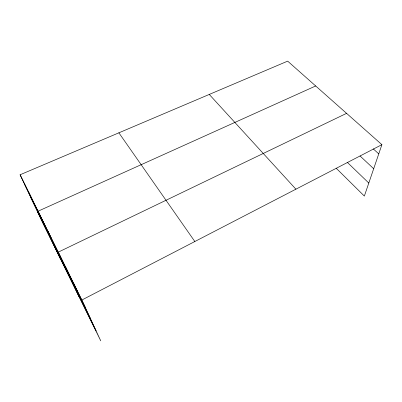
<?xml version="1.0" encoding="UTF-8"?>
<svg xmlns="http://www.w3.org/2000/svg" width="402" height="402" viewBox="0 0 402 402"><rect width="100%" height="100%" fill="white"/><g stroke="black" fill="none" stroke-linecap="round" stroke-linejoin="round"><path stroke-width="0.6" d="M20.1 174.769L81.862 300.013L100.751 340.861L43.18 223.733L20.1 174.769L287.666 61.139L381.9 144.66L364.353 196.075L336.188 168.217M81.862 300.013L381.9 144.66M346.579 113.349L58.255 252.144L79.048 296.716M315.686 85.973L38.064 211.196L60.189 258.345M373.267 148.886L378.759 153.855M360.041 155.971L373.689 168.714M347.187 162.237L368.8 183.041M209.261 94.435L295.912 189.181M118.881 132.821L194.829 241.517M24.236 183.543L85.309 307.47M30.909 197.709L90.817 319.379M37.336 211.341L96.048 330.695M28.828 192.468L32.894 201.116M47.853 231.055L51.742 239.361M65.782 267.405L69.456 275.3M73.641 283.345L77.209 291.033"/></g></svg>
